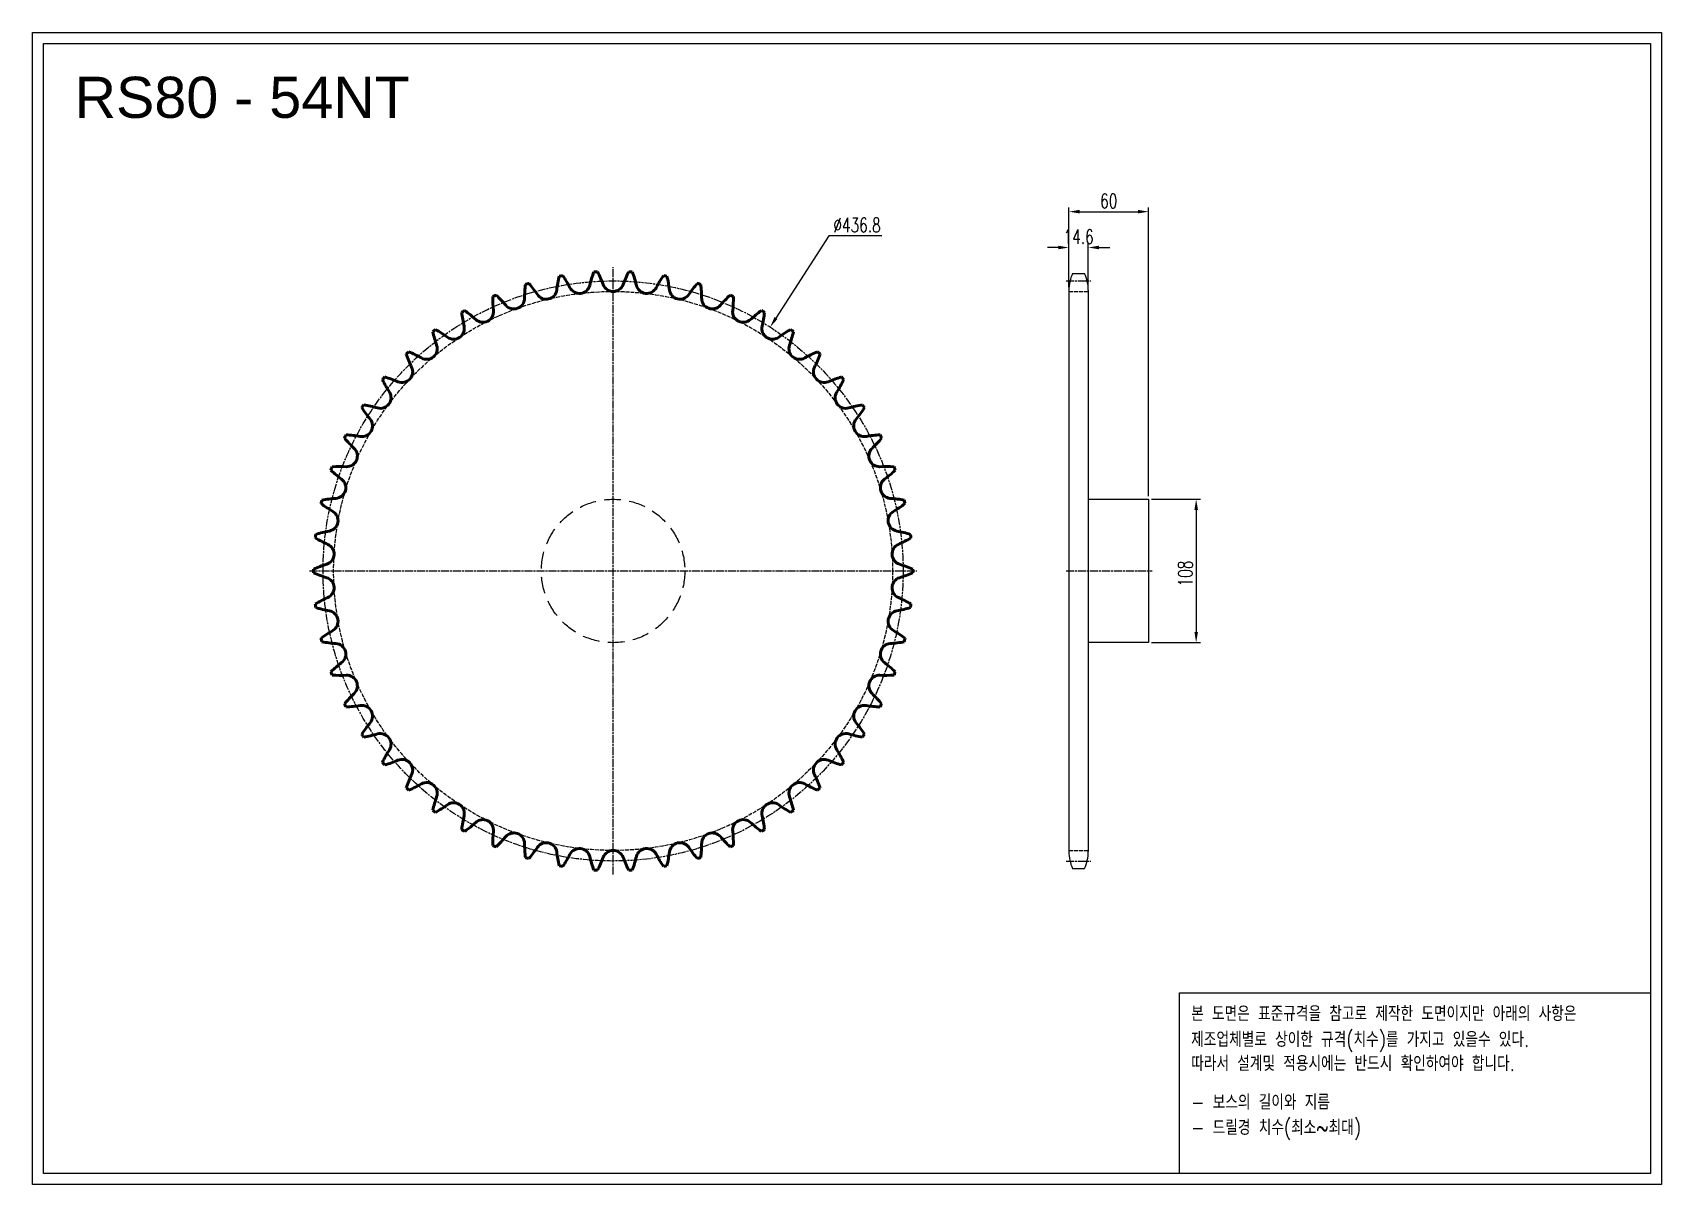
# Model space of a CAD drawing. Header units: millimetres. Extents: x -62503 to -61276, y 19120 to 19988.
import ezdxf

# ---------------------------------------------------------------- set-up
doc = ezdxf.new("R2010")
doc.units = ezdxf.units.MM
for name, pattern in [('AM_ISO02W050', [7.5, 6, -1.5]), ('AM_ISO02W050x2', [3.75, 3, -0.75]), ('AM_ISO08W050', [18, 12, -1.5, 3, -1.5]), ('AM_ISO08W050x2', [9, 6, -0.75, 1.5, -0.75]), ('HIDDEN', [9.525, 6.35, -3.175])]:
    doc.linetypes.add(name, pattern=pattern)
for name, color, linetype, lineweight in [('AM_0N', 7, 'Continuous', 50), ('AM_3N', 6, 'AM_ISO02W050', 25), ('AM_7', 4, 'AM_ISO08W050', 25), ('AM_7N', 4, 'AM_ISO08W050', 25)]:
    doc.layers.add(name, color=color, linetype=linetype, lineweight=lineweight)
doc.layers.add('HL', color=2, linetype='HIDDEN')
doc.layers.add('S-DIM', color=7, linetype='Continuous')
doc.styles.add('HAN', font='ROMANS.shx', dxfattribs={"width": 0.7, "bigfont": 'whgtxt.shx'})
doc.styles.add('HSG', font='SIMPLEX.shx', dxfattribs={"width": 0.7, "bigfont": 'HSG.shx'})
doc.styles.get("Standard").update_dxf_attribs({"font": 'arial.ttf'})
doc.dimstyles.new('APP23', dxfattribs={"dimscale": 4.5, "dimtxt": 2.4, "dimasz": 1.8, "dimexe": 0.7, "dimexo": 0.5, "dimgap": 0.6, "dimtad": 1, "dimtoh": 1, "dimdec": 1, "dimrnd": 0.01, "dimzin": 9, "dimdsep": 46, "dimtxsty": 'HSG', "dimcen": 0, "dimclrd": 1, "dimclre": 1, "dimclrt": 256, "dimazin": 2, "dimtp": 1, "dimtm": 1, "dimtfac": 0.5, "dimtdec": 1, "dimtix": 1, "dimtofl": 0, "dimtmove": 0, "dimatfit": 3, "dimfxl": 0, "dimtvp": 1, "dimtolj": 2, "dimlwd": -1, "dimlwe": -1, "dimarcsym": 0})

# ---------------------------------------------------------------- blocks, each defined once
blk = doc.blocks.new('*D1')
at = {"layer": 'Defpoints', "color": 0, "transparency": 16777216}
for p in [(-61662.7, 19636.4), (-61662.7, 19528.4), (-61626.9, 19528.4)]:
    blk.add_point(p, dxfattribs=at)
at = {"layer": 'S-DIM', "color": 1, "transparency": 16777216}
for p, q in [((-61660.5, 19636.4), (-61623.7, 19636.4)), ((-61626.9, 19628.3), (-61626.9, 19536.5)), ((-61660.5, 19528.4), (-61623.7, 19528.4))]:
    blk.add_line(p, q, dxfattribs=at)
for points in [[(-61628.2, 19628.3), (-61625.5, 19628.3), (-61626.9, 19636.4)], [(-61628.2, 19536.5), (-61625.5, 19536.5), (-61626.9, 19528.4)]]:
    blk.add_solid(points, dxfattribs=at)
at = {"layer": 'S-DIM', "transparency": 16777216, "insert": (-61635, 19580.4), "char_height": 10.8, "attachment_point": 5, "rotation": 90, "style": 'HSG'}
blk.add_mtext('\\A2;108', dxfattribs=at)
blk = doc.blocks.new('*D2')
at = {"layer": 'Defpoints', "color": 0, "transparency": 16777216}
for p in [(-61708.1, 19825.9), (-61722.7, 19793.8), (-61708.1, 19792.9)]:
    blk.add_point(p, dxfattribs=at)
at = {"layer": 'S-DIM', "color": 1, "transparency": 16777216}
for p, q in [((-61730.8, 19825.9), (-61738.9, 19825.9)), ((-61722.7, 19796), (-61722.7, 19829.1)), ((-61708.1, 19795.2), (-61708.1, 19829.1)), ((-61700, 19825.9), (-61691.9, 19825.9))]:
    blk.add_line(p, q, dxfattribs=at)
for points in [[(-61730.8, 19827.3), (-61730.8, 19824.6), (-61722.7, 19825.9)], [(-61700, 19827.3), (-61700, 19824.6), (-61708.1, 19825.9)]]:
    blk.add_solid(points, dxfattribs=at)
at = {"layer": 'S-DIM', "transparency": 16777216, "insert": (-61715.4, 19834), "char_height": 10.8, "attachment_point": 5, "style": 'HSG'}
blk.add_mtext('\\A2;14.6', dxfattribs=at)
blk = doc.blocks.new('*D3')
at = {"layer": 'Defpoints', "color": 0, "transparency": 16777216}
for p in [(-61662.7, 19852.9), (-61722.7, 19793.8), (-61662.7, 19636.4)]:
    blk.add_point(p, dxfattribs=at)
at = {"layer": 'S-DIM', "color": 1, "transparency": 16777216}
for p, q in [((-61722.7, 19796), (-61722.7, 19856.1)), ((-61714.6, 19852.9), (-61670.8, 19852.9)), ((-61662.7, 19638.6), (-61662.7, 19856.1))]:
    blk.add_line(p, q, dxfattribs=at)
for points in [[(-61714.6, 19854.3), (-61714.6, 19851.6), (-61722.7, 19852.9)], [(-61670.8, 19854.3), (-61670.8, 19851.6), (-61662.7, 19852.9)]]:
    blk.add_solid(points, dxfattribs=at)
at = {"layer": 'S-DIM', "transparency": 16777216, "insert": (-61692.7, 19861), "char_height": 10.8, "attachment_point": 5, "style": 'HSG'}
blk.add_mtext('\\A2;60', dxfattribs=at)
blk = doc.blocks.new('*D4')
at = {"layer": 'Defpoints', "color": 0, "transparency": 16777216}
for p in [(-61947.7, 19766), (-62184.3, 19398.7)]:
    blk.add_point(p, dxfattribs=at)
at = {"layer": 'S-DIM', "color": 1, "transparency": 16777216}
for p, q in [((-61903.5, 19834.7), (-61943.4, 19772.8)), ((-61863.7, 19834.7), (-61903.5, 19834.7))]:
    blk.add_line(p, q, dxfattribs=at)
blk.add_solid([(-61944.5, 19773.5), (-61942.2, 19772.1), (-61947.7, 19766)], dxfattribs=at)
at = {"layer": 'S-DIM', "transparency": 16777216, "insert": (-61882.3, 19842.8), "char_height": 10.8, "attachment_point": 5, "style": 'HSG'}
blk.add_mtext('\\A2;∅436.8', dxfattribs=at)
blk = doc.blocks.new('notice1')
at = {"color": 4}
blk.add_lwpolyline([(-22142.12, 1735.9), (-22053.8, 1735.9), (-22053.8, 1702.07), (-22142.12, 1702.07)], close=True, dxfattribs=at)
at = {"color": 4, "style": 'HAN', "width": 0.8}
for s, p in [('본 도면은 표준규격을 참고로 제작한 도면이지만 아래의 사항은', (-22139.9, 1730.62)), ('제조업체별로 상이한 규격(치수)를 가지고 있을수 있다.', (-22139.9, 1725.78)), ('따라서 설계및 적용시에는 반드시 확인하여야 합니다.', (-22139.9, 1721.28)), ('- 보스의 길이와 지름', (-22139.9, 1714.03)), ('- 드릴경 치수(최소~최대)', (-22139.9, 1709.27))]:
    blk.add_text(s, height=2.7949, dxfattribs=at).set_placement(p)

msp = doc.modelspace()

# ---------------------------------------------------------------- linework, layer by layer
for p, q in [((-61719.94, 19806.46), (-61710.94, 19806.46)), ((-61722.74, 19793.76), (-61722.74, 19371.02)), ((-61708.14, 19793.76), (-61708.14, 19371.02)), ((-61708.14, 19636.39), (-61662.74, 19636.39)), ((-61662.74, 19636.39), (-61662.74, 19528.39)), ((-61662.74, 19528.39), (-61708.14, 19528.39)), ((-61719.94, 19358.32), (-61710.94, 19358.32))]:
    msp.add_line(p, q)
for points in [[(-62503.23, 19987.78), (-61276.48, 19987.78), (-61276.48, 19120.38), (-62503.23, 19120.38)], [(-62494.97, 19979.52), (-61284.74, 19979.52), (-61284.74, 19128.64), (-62494.97, 19128.64)]]:
    msp.add_lwpolyline(points, close=True)
for centre, start, end in [((-61692.54, 19793.76), 155.13196, 180), ((-61738.34, 19793.76), 0, 24.86804), ((-61692.54, 19371.02), 180, 204.86804), ((-61738.34, 19371.02), 335.13196, 0)]:
    msp.add_arc(centre, 30.2, start, end)
at = {"layer": 'AM_0N'}
for centre, radius, start, end in [((-62002.66, 19779.99), 106.71, 166.80087, 172.5), ((-62066.02, 19582.35), 225.67, 99.65301, 100.34699), ((-62193.16, 19746.4), 106.71, 27.5, 33.19913), ((-61980.14, 19771.3), 106.71, 160.1342, 165.83333), ((-62066.02, 19582.35), 225.67, 92.98634, 93.68033), ((-62173.25, 19760.05), 106.71, 20.83333, 26.53247), ((-61958.79, 19760.05), 106.71, 153.46753, 159.16667), ((-62066.02, 19582.35), 225.67, 86.31967, 87.01366), ((-62151.9, 19771.3), 106.71, 14.16667, 19.8658), ((-61938.88, 19746.4), 106.71, 146.80087, 152.5), ((-62066.02, 19582.35), 225.67, 79.65301, 80.34699), ((-62129.38, 19779.99), 106.71, 7.5, 13.19913), ((-62066.02, 19582.35), 225.67, 112.98634, 113.68033), ((-62049.94, 19789.27), 106.71, 180.1342, 185.83333), ((-62227.56, 19712.66), 106.71, 40.83333, 46.53247), ((-62140.75, 19787.68), 8.02, 220.83333, 359.16667), ((-62026.03, 19786.01), 106.71, 173.46753, 179.16667), ((-62066.02, 19582.35), 225.67, 106.31967, 107.01366), ((-62211.34, 19730.53), 106.71, 34.16667, 39.8658), ((-62116.41, 19794.96), 8.02, 214.16667, 352.5), ((-62091.39, 19799.38), 8.02, 207.5, 345.83333), ((-62066.02, 19800.85), 8.02, 200.83333, 339.16667), ((-62040.65, 19799.38), 8.02, 194.16667, 332.5), ((-62015.63, 19794.96), 8.02, 187.5, 325.83333), ((-61920.7, 19730.53), 106.71, 140.1342, 145.83333), ((-62066.02, 19582.35), 225.67, 72.98634, 73.68033), ((-62106.01, 19786.01), 106.71, 0.83333, 6.53247), ((-61991.29, 19787.68), 8.02, 180.83333, 319.16667), ((-61904.48, 19712.66), 106.71, 133.46753, 139.16667), ((-62066.02, 19582.35), 225.67, 66.31967, 67.01366), ((-62082.1, 19789.27), 106.71, 354.16667, 359.8658), ((-62066.02, 19582.35), 225.67, 119.65301, 120.34699), ((-62074.07, 19789.74), 106.71, 186.80087, 192.5), ((-62241.6, 19693.02), 106.71, 47.5, 53.19913), ((-62164.08, 19777.61), 8.02, 227.5, 5.83333), ((-61967.96, 19777.61), 8.02, 174.16667, 312.5), ((-61890.45, 19693.02), 106.71, 126.80087, 132.5), ((-62066.02, 19582.35), 225.67, 59.65301, 60.34699), ((-62057.97, 19789.74), 106.71, 347.5, 353.19913), ((-62066.02, 19582.35), 225.67, 126.31967, 127.01366), ((-62253.26, 19671.89), 106.71, 54.16667, 59.8658), ((-62186.09, 19764.91), 8.02, 234.16667, 12.5), ((-61945.95, 19764.91), 8.02, 167.5, 305.83333), ((-61878.78, 19671.89), 106.71, 120.1342, 125.83333), ((-62066.02, 19582.35), 225.67, 52.98634, 53.68033), ((-62206.47, 19749.73), 8.02, 240.83333, 19.16667), ((-62098.1, 19787.4), 106.71, 193.46753, 199.16667), ((-61925.57, 19749.73), 8.02, 160.83333, 299.16667), ((-62033.94, 19787.4), 106.71, 340.83333, 346.53247), ((-62066.02, 19582.35), 225.67, 132.98634, 133.68033), ((-62121.68, 19782.29), 106.71, 200.1342, 205.83333), ((-62262.38, 19649.55), 106.71, 60.83333, 66.53247), ((-61869.66, 19649.55), 106.71, 113.46753, 119.16667), ((-62010.36, 19782.29), 106.71, 334.16667, 339.8658), ((-62066.02, 19582.35), 225.67, 46.31967, 47.01366), ((-62066.02, 19582.35), 225.67, 139.65301, 140.34699), ((-62144.52, 19774.48), 106.71, 206.80087, 212.5), ((-62268.86, 19626.3), 106.71, 67.5, 73.19913), ((-62224.95, 19732.3), 8.02, 247.5, 25.83333), ((-61907.09, 19732.3), 8.02, 154.16667, 292.5), ((-61863.18, 19626.3), 106.71, 106.80087, 112.5), ((-61987.52, 19774.48), 106.71, 327.5, 333.19913), ((-62066.02, 19582.35), 225.67, 39.65301, 40.34699), ((-62241.28, 19712.83), 8.02, 254.16667, 32.5), ((-61890.76, 19712.83), 8.02, 147.5, 285.83333), ((-62066.02, 19582.35), 225.67, 146.31967, 147.01366), ((-62166.29, 19764.07), 106.71, 213.46753, 219.16667), ((-62272.59, 19602.45), 106.71, 74.16667, 79.8658), ((-61859.45, 19602.45), 106.71, 100.1342, 105.83333), ((-61965.75, 19764.07), 106.71, 320.83333, 326.53247), ((-62066.02, 19582.35), 225.67, 32.98634, 33.68033), ((-62255.25, 19691.6), 8.02, 260.83333, 39.16667), ((-61876.79, 19691.6), 8.02, 140.83333, 279.16667), ((-62066.02, 19582.35), 225.67, 152.98634, 153.68033), ((-62186.71, 19751.2), 106.71, 220.1342, 225.83333), ((-62273.52, 19578.34), 106.71, 80.83333, 86.53247), ((-61858.52, 19578.34), 106.71, 93.46753, 99.16667), ((-61945.33, 19751.2), 106.71, 314.16667, 319.8658), ((-62066.02, 19582.35), 225.67, 26.31967, 27.01366), ((-62266.65, 19668.9), 8.02, 267.5, 45.83333), ((-61865.39, 19668.9), 8.02, 134.16667, 272.5), ((-62066.02, 19582.35), 225.67, 159.65301, 160.34699), ((-62205.5, 19736.04), 106.71, 226.80087, 232.5), ((-62271.65, 19554.27), 106.71, 87.5, 93.19913), ((-61860.39, 19554.27), 106.71, 86.80087, 92.5), ((-61926.55, 19736.04), 106.71, 307.5, 313.19913), ((-62066.02, 19582.35), 225.67, 19.65301, 20.34699), ((-62275.34, 19645.02), 8.02, 274.16667, 52.5), ((-61856.7, 19645.02), 8.02, 127.5, 265.83333), ((-62066.02, 19582.35), 225.67, 166.31967, 167.01366), ((-62222.39, 19718.81), 106.71, 233.46753, 239.16667), ((-62267, 19530.59), 106.71, 94.16667, 99.8658), ((-61865.04, 19530.59), 106.71, 80.1342, 85.83333), ((-61909.65, 19718.81), 106.71, 300.83333, 306.53247), ((-62066.02, 19582.35), 225.67, 12.98634, 13.68033), ((-62281.2, 19620.3), 8.02, 280.83333, 59.16667), ((-61850.84, 19620.3), 8.02, 120.83333, 259.16667), ((-62066.02, 19582.35), 225.67, 172.98634, 173.68033), ((-62237.18, 19699.74), 106.71, 240.1342, 245.83333), ((-62259.64, 19507.61), 106.71, 100.83333, 106.53247), ((-61872.4, 19507.61), 106.71, 73.46753, 79.16667), ((-61894.86, 19699.74), 106.71, 294.16667, 299.8658), ((-62066.02, 19582.35), 225.67, 6.31967, 7.01366), ((-62284.15, 19595.06), 8.02, 287.5, 65.83333), ((-61847.89, 19595.06), 8.02, 114.16667, 252.5), ((-62249.65, 19485.64), 106.71, 107.5, 113.19913), ((-62066.02, 19582.35), 225.67, 179.65301, 180.34699), ((-62249.65, 19679.07), 106.71, 246.80087, 252.5), ((-61882.39, 19485.64), 106.71, 66.80087, 72.5), ((-61882.39, 19679.07), 106.71, 287.5, 293.19913), ((-62066.02, 19582.35), 225.67, 359.65301, 0.34699), ((-62284.15, 19569.65), 8.02, 294.16667, 72.5), ((-61847.89, 19569.65), 8.02, 107.5, 245.83333), ((-62237.18, 19464.97), 106.71, 114.16667, 119.8658), ((-62066.02, 19582.35), 225.67, 186.31967, 187.01366), ((-62259.64, 19657.1), 106.71, 253.46753, 259.16667), ((-61872.4, 19657.1), 106.71, 280.83333, 286.53247), ((-61894.86, 19464.97), 106.71, 60.1342, 65.83333), ((-62066.02, 19582.35), 225.67, 352.98634, 353.68033), ((-62281.2, 19544.41), 8.02, 300.83333, 79.16667), ((-61850.84, 19544.41), 8.02, 100.83333, 239.16667), ((-62222.39, 19445.89), 106.71, 120.83333, 126.53247), ((-62066.02, 19582.35), 225.67, 192.98634, 193.68033), ((-61909.65, 19445.89), 106.71, 53.46753, 59.16667), ((-62066.02, 19582.35), 225.67, 346.31967, 347.01366), ((-62267, 19634.12), 106.71, 260.1342, 265.83333), ((-62275.34, 19519.69), 8.02, 307.5, 85.83333), ((-61856.7, 19519.69), 8.02, 94.16667, 232.5), ((-61865.04, 19634.12), 106.71, 274.16667, 279.8658), ((-62205.5, 19428.66), 106.71, 127.5, 133.19913), ((-62066.02, 19582.35), 225.67, 199.65301, 200.34699), ((-61926.55, 19428.66), 106.71, 46.80087, 52.5), ((-62066.02, 19582.35), 225.67, 339.65301, 340.34699), ((-62271.65, 19610.43), 106.71, 266.80087, 272.5), ((-62266.65, 19495.81), 8.02, 314.16667, 92.5), ((-61865.39, 19495.81), 8.02, 87.5, 225.83333), ((-61860.39, 19610.43), 106.71, 267.5, 273.19913), ((-62186.71, 19413.51), 106.71, 134.16667, 139.8658), ((-62066.02, 19582.35), 225.67, 206.31967, 207.01366), ((-62273.52, 19586.37), 106.71, 273.46753, 279.16667), ((-62255.25, 19473.1), 8.02, 320.83333, 99.16667), ((-61876.79, 19473.1), 8.02, 80.83333, 219.16667), ((-61858.52, 19586.37), 106.71, 260.83333, 266.53247), ((-61945.33, 19413.51), 106.71, 40.1342, 45.83333), ((-62066.02, 19582.35), 225.67, 332.98634, 333.68033), ((-62166.29, 19400.64), 106.71, 140.83333, 146.53247), ((-62066.02, 19582.35), 225.67, 212.98634, 213.68033), ((-62272.59, 19562.25), 106.71, 280.1342, 285.83333), ((-62241.28, 19451.87), 8.02, 327.5, 105.83333), ((-61890.76, 19451.87), 8.02, 74.16667, 212.5), ((-61859.45, 19562.25), 106.71, 254.16667, 259.8658), ((-61965.75, 19400.64), 106.71, 33.46753, 39.16667), ((-62066.02, 19582.35), 225.67, 326.31967, 327.01366), ((-62144.52, 19390.23), 106.71, 147.5, 153.19913), ((-61987.52, 19390.23), 106.71, 26.80087, 32.5), ((-62066.02, 19582.35), 225.67, 219.65301, 220.34699), ((-62268.86, 19538.41), 106.71, 286.80087, 292.5), ((-62224.95, 19432.41), 8.02, 334.16667, 112.5), ((-61907.09, 19432.41), 8.02, 67.5, 205.83333), ((-61863.18, 19538.41), 106.71, 247.5, 253.19913), ((-62066.02, 19582.35), 225.67, 319.65301, 320.34699), ((-62121.68, 19382.41), 106.71, 154.16667, 159.8658), ((-62262.38, 19515.16), 106.71, 293.46753, 299.16667), ((-62206.47, 19414.97), 8.02, 340.83333, 119.16667), ((-61925.57, 19414.97), 8.02, 60.83333, 199.16667), ((-61869.66, 19515.16), 106.71, 240.83333, 246.53247), ((-62010.36, 19382.41), 106.71, 20.1342, 25.83333), ((-62066.02, 19582.35), 225.67, 226.31967, 227.01366), ((-62098.1, 19377.3), 106.71, 160.83333, 166.53247), ((-62186.09, 19399.8), 8.02, 347.5, 125.83333), ((-61945.95, 19399.8), 8.02, 54.16667, 192.5), ((-62033.94, 19377.3), 106.71, 13.46753, 19.16667), ((-62066.02, 19582.35), 225.67, 312.98634, 313.68033), ((-62066.02, 19582.35), 225.67, 232.98634, 233.68033), ((-62253.26, 19492.82), 106.71, 300.1342, 305.83333), ((-62074.07, 19374.97), 106.71, 167.5, 173.19913), ((-62164.08, 19387.09), 8.02, 354.16667, 132.5), ((-61967.96, 19387.09), 8.02, 47.5, 185.83333), ((-62057.97, 19374.97), 106.71, 6.80087, 12.5), ((-61878.78, 19492.82), 106.71, 234.16667, 239.8658), ((-62066.02, 19582.35), 225.67, 306.31967, 307.01366), ((-62066.02, 19582.35), 225.67, 239.65301, 240.34699), ((-62241.6, 19471.69), 106.71, 306.80087, 312.5), ((-62049.94, 19375.43), 106.71, 174.16667, 179.8658), ((-62140.75, 19377.03), 8.02, 0.83333, 139.16667), ((-61991.29, 19377.03), 8.02, 40.83333, 179.16667), ((-62082.1, 19375.43), 106.71, 0.1342, 5.83333), ((-61890.45, 19471.69), 106.71, 227.5, 233.19913), ((-62066.02, 19582.35), 225.67, 299.65301, 300.34699), ((-62066.02, 19582.35), 225.67, 246.31967, 247.01366), ((-62227.56, 19452.05), 106.71, 313.46753, 319.16667), ((-62026.03, 19378.7), 106.71, 180.83333, 186.53247), ((-62211.34, 19434.18), 106.71, 320.1342, 325.83333), ((-62116.41, 19369.74), 8.02, 7.5, 145.83333), ((-62002.66, 19384.72), 106.71, 187.5, 193.19913), ((-62091.39, 19365.33), 8.02, 14.16667, 152.5), ((-62066.02, 19363.85), 8.02, 20.83333, 159.16667), ((-62040.65, 19365.33), 8.02, 27.5, 165.83333), ((-62129.38, 19384.72), 106.71, 346.80087, 352.5), ((-62015.63, 19369.74), 8.02, 34.16667, 172.5), ((-61920.7, 19434.18), 106.71, 214.16667, 219.8658), ((-62106.01, 19378.7), 106.71, 353.46753, 359.16667), ((-61904.48, 19452.05), 106.71, 220.83333, 226.53247), ((-62066.02, 19582.35), 225.67, 292.98634, 293.68033), ((-62066.02, 19582.35), 225.67, 252.98634, 253.68033), ((-62066.02, 19582.35), 225.67, 259.65301, 260.34699), ((-62193.16, 19418.31), 106.71, 326.80087, 332.5), ((-61980.14, 19393.41), 106.71, 194.16667, 199.8658), ((-62173.25, 19404.66), 106.71, 333.46753, 339.16667), ((-61958.79, 19404.66), 106.71, 200.83333, 206.53247), ((-62151.9, 19393.41), 106.71, 340.1342, 345.83333), ((-61938.88, 19418.31), 106.71, 207.5, 213.19913), ((-62066.02, 19582.35), 225.67, 279.65301, 280.34699), ((-62066.02, 19582.35), 225.67, 286.31967, 287.01366), ((-62066.02, 19582.35), 225.67, 266.31967, 267.01366), ((-62066.02, 19582.35), 225.67, 272.98634, 273.68033)]:
    msp.add_arc(centre, radius, start, end, dxfattribs=at)
at = {"layer": 'AM_3N', "linetype": 'AM_ISO02W050x2'}
for p, q in [((-61722.74, 19792.91), (-61708.14, 19792.91)), ((-61722.74, 19371.87), (-61708.14, 19371.87))]:
    msp.add_line(p, q, dxfattribs=at)
msp.add_circle((-62066.02, 19582.35), 210.48, dxfattribs=at)
at = {"layer": 'AM_7', "linetype": 'AM_ISO08W050x2'}
for p, q in [((-61724.69, 19800.85), (-61706.2, 19800.85)), ((-61724.69, 19582.39), (-61659.93, 19582.39)), ((-61724.69, 19363.93), (-61706.2, 19363.93))]:
    msp.add_line(p, q, dxfattribs=at)
msp.add_circle((-62066.02, 19582.35), 218.42, dxfattribs=at)
at = {"layer": 'AM_7N', "linetype": 'AM_ISO08W050x2'}
for p, q in [((-62066.02, 19353.68), (-62066.02, 19811.02)), ((-62294.69, 19582.35), (-61837.35, 19582.35))]:
    msp.add_line(p, q, dxfattribs=at)
at = {"layer": 'HL', "ltscale": 2}
msp.add_circle((-62066.02, 19582.35), 54, dxfattribs=at)

# ---------------------------------------------------------------- block references
at = {"xscale": 4.017175658495999, "yscale": 4.017175658495999, "zscale": 4.017175658495999}
msp.add_blockref('notice1', (27309.24, 12291.14), dxfattribs=at)

# ---------------------------------------------------------------- texts
msp.add_text('RS80 - 54NT', height=30.9787).set_placement((-62471.64, 19923.55))

# ---------------------------------------------------------------- dimensions: what is measured, and where the dimension line sits
at = {"layer": 'S-DIM'}
dim = msp.add_linear_dim(base=(-61662.74, 19852.93), p1=(-61722.74, 19793.76), p2=(-61662.74, 19636.39), dimstyle='APP23', dxfattribs=at)
dim.commit()
dim.dimension.update_dxf_attribs({"geometry": '*D3', "text_midpoint": (-61692.74, 19861.03)})
dim = msp.add_diameter_dim_2p(p1=(-62184.29, 19398.73), p2=(-61947.75, 19765.98), dimstyle='APP23', dxfattribs=at)
dim.commit()
dim.dimension.update_dxf_attribs({"geometry": '*D4', "text_midpoint": (-61882.26, 19834.68), "dimtype": 131})
dim = msp.add_linear_dim(base=(-61708.14, 19825.93), p1=(-61722.74, 19793.76), p2=(-61708.14, 19792.91), dimstyle='APP23', dxfattribs=at)
dim.commit()
dim.dimension.update_dxf_attribs({"geometry": '*D2', "text_midpoint": (-61715.44, 19825.93), "dimtype": 128})
dim = msp.add_linear_dim(base=(-61626.87, 19528.39), p1=(-61662.74, 19636.39), p2=(-61662.74, 19528.39), angle=90, dimstyle='APP23', dxfattribs=at)
dim.commit()
dim.dimension.update_dxf_attribs({"geometry": '*D1', "text_midpoint": (-61626.87, 19580.35), "dimtype": 128})

doc.saveas('drawing.dxf')
